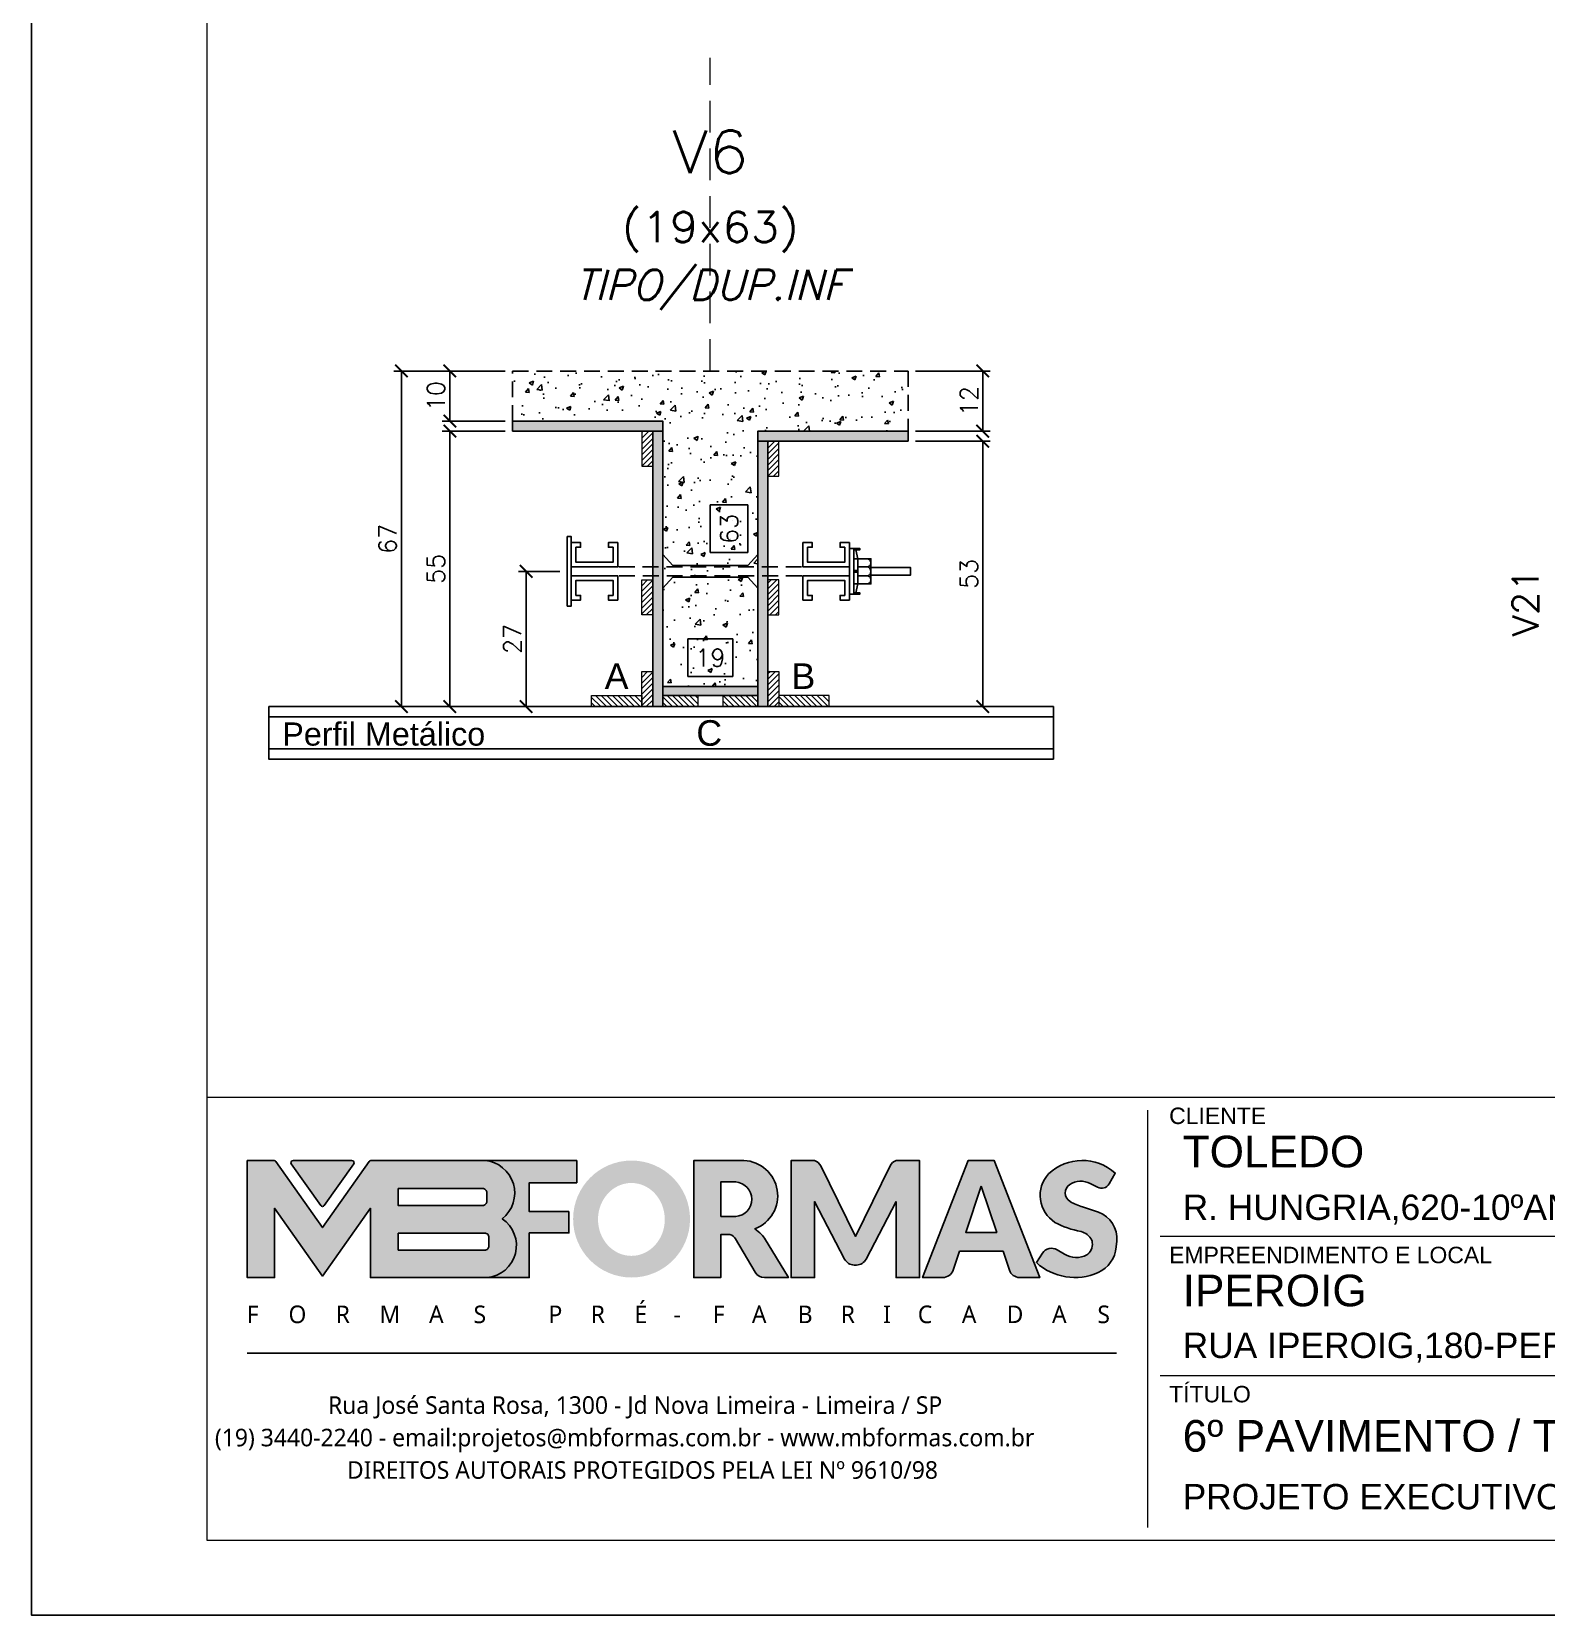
# Model space of a CAD drawing. Extents: x -23436 to 4767, y -4638 to 9755.
# Drawn here: x -15921 to -15316, y 4082 to 4715 of the extents above; entities that cross this region are included whole.
import ezdxf
from ezdxf.enums import TextEntityAlignment as Align

# ---------------------------------------------------------------- set-up
doc = ezdxf.new("R2010")
doc.units = 0
doc.header["$PDMODE"] = 2
doc.header["$PDSIZE"] = 10
doc.linetypes.add('CABLIN', pattern=[0.35, 0.25, -0.1])
doc.linetypes.add('HIDDEN', pattern=[9.525, 6.35, -3.175])
doc.layers.get('0').update_dxf_attribs({"lineweight": 13})
doc.layers.get('Defpoints').update_dxf_attribs({"lineweight": 13})
for name, color, linetype in [('Barra de Ancoragem', 20, 'Continuous'), ('Concreto', 250, 'HIDDEN'), ('Cota', 4, 'Continuous'), ('Cota Seção (2x)', 4, 'Continuous'), ('Hachura', 252, 'CABLIN'), ('MB Logo', 255, 'Continuous'), ('Painéis', 200, 'Continuous'), ('Perfil Metálico', 224, 'Continuous'), ('Texto de Titulo', 7, 'Continuous'), ('Texto Qtd Sarr', 242, 'Continuous'), ('Tubo de PVC', 51, 'Continuous')]:
    doc.layers.add(name, color=color, linetype=linetype)
for name, color, linetype, lineweight in [('FOLHA MB', 7, 'Continuous', 13), ('Madeira', 100, 'Continuous', 13), ('Texto Seção', 7, 'Continuous', 15)]:
    doc.layers.add(name, color=color, linetype=linetype, lineweight=lineweight)
doc.layers.add('Laje_Perimetro', color=7, linetype='Continuous', plot=False)
doc.styles.add('ARIAL', font='arial.ttf', dxfattribs={"oblique": 15, "height": 25})
doc.styles.add('MB_C01', font='arial.ttf', dxfattribs={"height": 1.3})
doc.styles.add('MB_C02', font='arial.ttf', dxfattribs={"height": 2})
doc.styles.add('MB_C03', font='arial.ttf', dxfattribs={"height": 2.5})
doc.styles.add('MtXpl_Lucida_Sans_Un', font='l_10646.ttf')
doc.styles.add('REGUA-120', font='ROMANS.shx', dxfattribs={"height": 15})
doc.styles.add('ROMANS', font='romans.shx')
doc.dimstyles.new('Cota Seção (2x)', dxfattribs={"dimtxt": 7, "dimasz": 5, "dimexe": 3, "dimexo": 3, "dimgap": 2, "dimtad": 3, "dimdec": 1, "dimlfac": 0.5, "dimzin": 12, "dimdsep": 46, "dimtxsty": 'ROMANS', "dimblk": 'ARCHTICK', "dimcen": 0, "dimclrd": 4, "dimclre": 4, "dimclrt": 1, "dimadec": 1, "dimazin": 3, "dimtfac": 1, "dimtdec": 1, "dimtmove": 0, "dimatfit": 3, "dimldrblk": 'OBLIQUE', "dimfxl": 1, "dimtolj": 1, "dimtzin": 12, "dimarcsym": 0})
doc.dimstyles.new('Cota Seção interna', dxfattribs={"dimtxt": 7, "dimasz": 6, "dimexe": 0.18, "dimexo": 2, "dimgap": -4, "dimtad": 3, "dimdec": 1, "dimlfac": 0.5, "dimzin": 12, "dimdsep": 46, "dimtxsty": 'ROMANS', "dimblk": 'ARCHTICK', "dimcen": 0.09, "dimse1": 1, "dimse2": 1, "dimsd1": 1, "dimsd2": 1, "dimclrd": 180, "dimclre": 5, "dimclrt": 1, "dimadec": 0, "dimazin": 3, "dimtfac": 1, "dimtdec": 1, "dimtofl": 0, "dimtmove": 0, "dimatfit": 3, "dimldrblk": 'ARCHTICK', "dimfxl": 1, "dimtolj": 1, "dimtzin": 0, "dimarcsym": 0})
pattern_1 = [(315, (7287.3099, -3784.4996), (1.12253202, 1.12253202), [])]
pattern_2 = [(45, (-7370.0666, 27544.387), (-1.12253202, 1.12253202), [])]

# ---------------------------------------------------------------- blocks, each defined once
blk = doc.blocks.new('MB-NOVO')
at = {"layer": 'MB Logo', "linetype": 'Continuous'}
h = blk.add_hatch(color=256, dxfattribs=at)
h.dxf.hatch_style = 1
h.set_gradient(color1=(242, 132, 69), color2=(247, 180, 141), rotation=90, tint=1)
h.paths.add_polyline_path([(-18529.58, 10980.84), (-18475.71, 10980.84, 0.706757), (-18468.67, 11008.01, 0.681802), (-18476.71, 11034.89), (-18529.36, 11034.89, 0.243712), (-18530.18, 11034.46), (-18551.72, 11003.93), (-18573.27, 11034.46, 0.243712), (-18574.09, 11034.89), (-18586.52, 11034.89), (-18586.52, 10980.84), (-18573.87, 10980.84), (-18573.87, 11012.87), (-18551.72, 10981.49), (-18529.58, 11012.87)])
h.paths.add_polyline_path([(-18516.75, 11014.08), (-18516.75, 11021.99), (-18477.79, 11021.99, -0.414214), (-18475.79, 11019.99), (-18475.79, 11016.08, -0.414214), (-18477.79, 11014.08)], flags=16)
h.paths.add_polyline_path([(-18516.75, 11001.39), (-18476.79, 11001.39, -0.414214), (-18474.79, 10999.39), (-18474.79, 10995.48, -0.414214), (-18476.79, 10993.48), (-18516.75, 10993.48)], flags=16)
at = {"layer": 'MB Logo', "true_color": 0x262626}
h = blk.add_hatch(color=250, dxfattribs=at)
h.dxf.hatch_style = 1
h.paths.add_polyline_path([(-18537.31, 11033.31, 0.60809), (-18538.12, 11034.89), (-18565.32, 11034.89, 0.60809), (-18566.14, 11033.31), (-18552.54, 11014.04, 0.518202), (-18550.91, 11014.04)])
h = blk.add_hatch(color=250, dxfattribs=at)
h.dxf.hatch_style = 1
h.paths.add_polyline_path([(-18456.17, 11011.29), (-18456.17, 11024.65), (-18434.21, 11024.65), (-18434.21, 11034.89), (-18476.71, 11034.89, -0.681802), (-18468.67, 11008.01, -0.706757), (-18475.71, 10980.84), (-18456.17, 10980.84), (-18456.17, 11001.45), (-18437.83, 11001.45), (-18437.83, 11011.29)])
h = blk.add_hatch(color=250, dxfattribs=at)
h.dxf.hatch_style = 1
h.paths.add_polyline_path([(-18435.91, 11007.86, 1), (-18381.87, 11007.86, 1)])
edge = h.paths.add_edge_path(flags=16)
edge.add_ellipse((-18408.97, 11007.68), major_axis=(0, 16.84), ratio=0.916255, start_angle=0, end_angle=360)
h = blk.add_hatch(color=250, dxfattribs=at)
h.dxf.hatch_style = 1
h.paths.add_polyline_path([(-18356.97, 11034.89), (-18380.17, 11034.89), (-18380.17, 10980.84), (-18367.64, 10980.84), (-18367.64, 11000.71), (-18363.41, 11000.71, -0.195765), (-18360.9, 10998.88), (-18351.79, 10983.24, 0.261385), (-18347.52, 10980.84), (-18336.38, 10980.84), (-18347.47, 10999, 0.082429), (-18349.61, 11001.48), (-18351.9, 11003.39, 0.81838)])
h.paths.add_polyline_path([(-18360.76, 11009), (-18367.64, 11009), (-18367.64, 11024.98), (-18360.76, 11024.98, -0.92578)], flags=16)
h = blk.add_hatch(color=250, dxfattribs=at)
h.dxf.hatch_style = 1
h.paths.add_polyline_path([(-18286.65, 11015.9), (-18286.65, 10980.84), (-18275.77, 10980.84), (-18275.77, 11034.89), (-18286.65, 11034.89, 0.216647), (-18289.44, 11032.44), (-18305.46, 10999.84), (-18321.61, 11032.7, 0.199908), (-18324.27, 11034.89), (-18335.15, 11034.89), (-18335.15, 10980.84), (-18324.27, 10980.84), (-18324.27, 11015.9), (-18310.42, 10989.3, 0.279644), (-18305.98, 10986.61, 0.340986), (-18300.5, 10989.3)])
h = blk.add_hatch(color=250, dxfattribs=at)
h.dxf.hatch_style = 1
h.paths.add_polyline_path([(-18274.36, 10980.84), (-18264.98, 10980.84, 0.322517), (-18260.24, 10984.26), (-18257.32, 10993), (-18237.21, 10993), (-18234.29, 10984.26, 0.322517), (-18229.55, 10980.84), (-18220.26, 10980.84), (-18241.25, 11034.89), (-18253.37, 11034.89)])
h.paths.add_polyline_path([(-18254.42, 11001.64), (-18247.26, 11023.04), (-18240.11, 11001.64)], flags=16)
h = blk.add_hatch(color=250, dxfattribs=at)
h.dxf.hatch_style = 1
h.paths.add_polyline_path([(-18206.02, 11024.02, -0.247671), (-18196.88, 11024.32), (-18193.53, 11022.53, 0.40799), (-18188.16, 11024.11), (-18185.37, 11029.08, 0.392837), (-18216.16, 11028.69, 0.467779), (-18213.26, 11006.32, 0.077523), (-18201.17, 11002.12, -0.214206), (-18196.11, 10997.94, -0.284295), (-18198.17, 10991.44, -0.26924), (-18208.78, 10991.57), (-18212.21, 10993.65, 0.407727), (-18219.02, 10992.06), (-18221.79, 10987.71, 0.296878), (-18193.23, 10983.12, 0.272251), (-18184.86, 10995.28), (-18184.65, 10997.88, 0.348906), (-18193.71, 11011.21), (-18200.42, 11013.47, -0.045018), (-18205.76, 11015.68, -0.618284)])
at = {"layer": 'MB Logo', "linetype": 'Continuous'}
blk.add_line((-18586.52, 10945.86), (-18184.78, 10945.86), dxfattribs=at)
at = {"layer": 'MB Logo', "color": 23, "linetype": 'Continuous', "true_color": 0xf28445}
for points in [[(-18573.27, 11034.46, 0.243712), (-18574.09, 11034.89), (-18586.52, 11034.89), (-18586.52, 10980.84), (-18573.87, 10980.84), (-18573.87, 11012.87), (-18551.72, 10981.49), (-18529.58, 11012.87), (-18529.58, 10980.84), (-18475.71, 10980.84, 0.706757), (-18468.67, 11008.01, 0.681802), (-18476.71, 11034.89), (-18529.36, 11034.89, 0.243712), (-18530.18, 11034.46), (-18551.72, 11003.93)], [(-18516.75, 11021.99), (-18477.79, 11021.99, -0.414214), (-18475.79, 11019.99), (-18475.79, 11016.08, -0.414214), (-18477.79, 11014.08), (-18516.75, 11014.08)], [(-18516.75, 11001.39), (-18476.79, 11001.39, -0.414214), (-18474.79, 10999.39), (-18474.79, 10995.48, -0.414214), (-18476.79, 10993.48), (-18516.75, 10993.48)]]:
    blk.add_lwpolyline(points, format="xyb", close=True, dxfattribs=at)
at = {"layer": 'MB Logo', "color": 250, "true_color": 0x262626}
for points in [[(-18537.31, 11033.31, 0.60809), (-18538.12, 11034.89), (-18565.32, 11034.89, 0.60809), (-18566.14, 11033.31), (-18552.54, 11014.04, 0.518202), (-18550.91, 11014.04)], [(-18437.83, 11011.29), (-18456.17, 11011.29), (-18456.17, 11024.65), (-18434.21, 11024.65), (-18434.21, 11034.89), (-18476.71, 11034.89, -0.681802), (-18468.67, 11008.01, -0.706757), (-18475.71, 10980.84), (-18456.17, 10980.84), (-18456.17, 11001.45), (-18437.83, 11001.45)], [(-18347.52, 10980.84), (-18336.38, 10980.84), (-18347.47, 10999, 0.082429), (-18349.61, 11001.48), (-18351.9, 11003.39, 0.81838), (-18356.97, 11034.89), (-18380.17, 11034.89), (-18380.17, 10980.84), (-18367.64, 10980.84), (-18367.64, 11000.71), (-18363.41, 11000.71, -0.209789), (-18360.79, 10998.69), (-18351.79, 10983.24, 0.261385)], [(-18286.65, 11015.9), (-18286.65, 10980.84), (-18275.77, 10980.84), (-18275.77, 11034.89), (-18286.65, 11034.89, 0.216647), (-18289.44, 11032.44), (-18305.46, 10999.84), (-18321.48, 11032.44, 0.216647), (-18324.27, 11034.89), (-18335.15, 11034.89), (-18335.15, 10980.84), (-18324.27, 10980.84), (-18324.27, 11015.9), (-18310.42, 10989.3, 0.279644), (-18305.98, 10986.61), (-18304.93, 10986.61, 0.279644), (-18300.5, 10989.3)], [(-18264.98, 10980.84, 0.322517), (-18260.24, 10984.26), (-18257.32, 10993), (-18237.21, 10993), (-18234.29, 10984.26, 0.322517), (-18229.55, 10980.84), (-18220.26, 10980.84), (-18241.25, 11034.89), (-18253.37, 11034.89), (-18274.36, 10980.84)], [(-18206.24, 11015.94, -0.549626), (-18206.37, 11023.82, -0.258723), (-18196.88, 11024.32), (-18193.53, 11022.53, 0.40799), (-18188.16, 11024.11), (-18185.37, 11029.08, 0.392837), (-18216.16, 11028.69, 0.467779), (-18213.26, 11006.32, 0.077523), (-18201.17, 11002.12, -0.203897), (-18196.26, 10998.22), (-18196.08, 10997.79, -0.267611), (-18197.99, 10991.6), (-18198.45, 10991.29, -0.261145), (-18208.78, 10991.57), (-18212.21, 10993.65, 0.407727), (-18219.02, 10992.06), (-18221.79, 10987.71, 0.296878), (-18193.23, 10983.12, 0.265963), (-18184.89, 10994.94), (-18184.67, 10997.65, 0.340466), (-18193.12, 11011.01), (-18200.42, 11013.47, -0.049298)], [(-18367.64, 11009), (-18360.76, 11009, 0.92578), (-18360.76, 11024.98), (-18367.64, 11024.98)]]:
    blk.add_lwpolyline(points, format="xyb", close=True, dxfattribs=at)
blk.add_lwpolyline([(-18247.26, 11023.04), (-18254.42, 11001.64), (-18240.11, 11001.64)], close=True, dxfattribs=at)
at = {"layer": 'MB Logo', "color": 250, "true_color": 0x262626, "style": 'MtXpl_Lucida_Sans_Un'}
for s, height, p in [('É', 8.12, (-18407.52, 10959.76)), ('F', 8.12, (-18586.78, 10959.76)), ('O', 8.12, (-18567.45, 10959.76)), ('R', 8.12, (-18545.63, 10959.76)), ('M', 8.12, (-18525.4, 10959.76)), ('A', 8.12, (-18502.51, 10959.76)), ('S', 8.12, (-18481.92, 10959.76)), ('P', 8.12, (-18447.27, 10959.76)), ('R', 8.12, (-18427.76, 10959.76)), ('-', 8.12, (-18389.56, 10959.76)), ('F', 8.12, (-18371.38, 10959.76)), ('A', 8.12, (-18353.29, 10959.76)), ('B', 8.12, (-18332.1, 10959.76)), ('R', 8.12, (-18312.21, 10959.76)), ('I', 8.12, (-18292.68, 10959.76)), ('C', 8.12, (-18276.61, 10959.76)), ('A', 8.12, (-18256.26, 10959.76)), ('D', 8.12, (-18235.54, 10959.76)), ('A', 8.12, (-18214.57, 10959.76)), ('S', 8.12, (-18193.6, 10959.76)), ('DIREITOS AUTORAIS PROTEGIDOS PELA LEI Nº 9610/98', 8.1225, (-18540.43, 10887.84))]:
    blk.add_text(s, height=height, dxfattribs=at).set_placement(p)
at = {"layer": 'MB Logo', "style": 'MtXpl_Lucida_Sans_Un'}
for s, p in [('Rua José Santa Rosa, 1300 - Jd Nova Limeira - Limeira / SP', (-18549.2, 10917.84)), ('(19) 3440-2240 - email:projetos@mbformas.com.br - www.mbformas.com.br', (-18601.47, 10902.84))]:
    blk.add_text(s, height=8.1225, dxfattribs=at).set_placement(p)
blk = doc.blocks.new('A$C169d8357')
at = {"layer": 'FOLHA MB', "color": 1}
for p, q in [((1109.82, 356.72), (70, 356.72)), ((445.65, 351.67), (445.65, 184.99)), ((781.5, 301.16), (450.7, 301.16)), ((938.09, 245.6), (450.7, 245.6))]:
    blk.add_line(p, q, dxfattribs=at)
for points in [[(0, 1199.94), (0, 149.94), (1485.02, 149.94), (1485.02, 1199.94)], [(70, 1169.94), (70, 179.94), (1455.02, 179.94), (1455.02, 1169.94)]]:
    blk.add_lwpolyline(points, close=True, dxfattribs=at)
at = {"layer": 'MB Logo', "xscale": 0.8642040370897565, "yscale": 0.8642040370897565, "zscale": 0.8642040370897565}
blk.add_blockref('MB-NOVO', (16148.65, -9204.85), dxfattribs=at)
at = {"layer": 'FOLHA MB', "color": 6}
for s, height, style, p in [('CLIENTE', 6.566, 'MB_C01', (454.33, 346.12)), ('R. HUNGRIA,620-10ºANDAR-SÃO PAULO-SP', 10.102, 'MB_C02', (459.73, 307.83)), ('EMPREENDIMENTO E LOCAL', 6.5663, 'MB_C01', (454.33, 290.56)), ('RUA IPEROIG,180-PERDIZES-SÃO PAULO-SP', 10.102, 'MB_C02', (459.73, 252.69)), ('TÍTULO', 6.566, 'MB_C01', (454.33, 234.99)), ('PROJETO EXECUTIVO DE LATERAIS DE VIGAS', 10.102, 'MB_C02', (459.73, 192.28))]:
    blk.add_text(s, height=height, dxfattribs=dict(at, style=style)).set_placement(p)
at = {"layer": 'FOLHA MB', "color": 5, "style": 'MB_C03'}
for s, height, p in [('TOLEDO', 12.628, (459.73, 328.83)), ('IPEROIG', 12.628, (459.73, 273.34)), ('6º PAVIMENTO / TIPO / DUPLEX INFERIOR', 12.6276, (459.73, 215.3))]:
    blk.add_text(s, height=height, dxfattribs=at).set_placement(p)
blk = doc.blocks.new('titulo1')
at = {"layer": 'Defpoints', "color": 252, "linetype": 'HIDDEN', "ltscale": 2}
blk.add_line((0, 0), (0, 125), dxfattribs=at)
at = {"layer": 'Defpoints', "style": 'ROMANS', "oblique": 15}
blk.add_attdef('FOLHA', text='', height=10, dxfattribs=at).set_placement((0, 15.58), align=Align.MIDDLE_CENTER)
at = {"layer": 'Texto Qtd Sarr', "color": 3, "style": 'ROMANS', "oblique": 15}
for tag, height, p in [('TITULO', 17, (0, 71.45)), ('SEÇÃO', 12, (0, 41.55))]:
    blk.add_attdef(tag, text='', height=height, dxfattribs=at).set_placement(p, align=Align.MIDDLE_CENTER)
blk = doc.blocks.new('*D427')
at = {"layer": 'Cota Seção (2x)', "color": 180, "lineweight": -2, "transparency": 16777216}
for p, q in [((-15641.31, 4472.14), (-15659.31, 4472.14)), ((-15659.31, 4472.14), (-15659.31, 4457.14)), ((-15641.31, 4457.14), (-15641.31, 4472.14)), ((-15659.31, 4457.14), (-15641.31, 4457.14))]:
    blk.add_line(p, q, dxfattribs=at)
at = {"layer": 'Defpoints', "color": 0, "transparency": 16777216}
for p in [(-15669.31, 4453.14), (-15631.31, 4453.14), (-15631.31, 4453.14)]:
    blk.add_point(p, dxfattribs=at)
at = {"layer": 'Cota Seção (2x)', "color": 1, "transparency": 16777216, "insert": (-15650.31, 4464.64), "char_height": 7, "attachment_point": 5, "style": 'ROMANS'}
blk.add_mtext('\\A1;19', dxfattribs=at)
blk = doc.blocks.new('_ArchTick')
at = {"color": 0, "linetype": 'ByBlock', "const_width": 0.15}
blk.add_lwpolyline([(-0.5, -0.5), (0.5, 0.5)], dxfattribs=at)
blk = doc.blocks.new('*D428')
at = {"layer": 'Cota', "color": 4, "lineweight": -2, "transparency": 16777216}
for p, q in [((-15568.31, 4579.14), (-15538.51, 4579.14)), ((-15541.51, 4579.14), (-15541.51, 4555.14)), ((-15568.31, 4555.14), (-15538.51, 4555.14))]:
    blk.add_line(p, q, dxfattribs=at)
at = {"layer": 'Defpoints', "color": 0, "transparency": 16777216}
for p in [(-15571.31, 4579.14), (-15571.31, 4555.14), (-15541.51, 4555.14)]:
    blk.add_point(p, dxfattribs=at)
at = {"layer": 'Cota', "color": 4, "lineweight": -2, "transparency": 16777216, "xscale": 5, "yscale": 5, "zscale": 5}
for p, rotation in [((-15541.51, 4579.14), 90), ((-15541.51, 4555.14), 270)]:
    blk.add_blockref('_ArchTick', p, dxfattribs=dict(at, rotation=rotation))
at = {"layer": 'Cota', "color": 1, "transparency": 16777216, "insert": (-15547.01, 4567.14), "char_height": 7, "attachment_point": 5, "rotation": 90, "style": 'ROMANS'}
blk.add_mtext('\\A1;12', dxfattribs=at)
blk = doc.blocks.new('_OBLIQUE')
at = {"color": 0, "linetype": 'ByBlock', "lineweight": -2}
for p, q in [((0, 0), (-1, 0)), ((-0.5, -0.5), (0.5, 0.5))]:
    blk.add_line(p, q, dxfattribs=at)
blk = doc.blocks.new('DSADSAD')
at = {"layer": 'Barra de Ancoragem'}
for p, q in [((-12990.96, 7698.42), (-13009.22, 7698.42)), ((-13005.1, 7696.87), (-13008.63, 7697.64)), ((-12995.08, 7696.87), (-12991.55, 7697.64))]:
    blk.add_line(p, q, dxfattribs=at)
at = {"layer": 'Barra de Ancoragem', "flags": 128}
for points in [[(-13009.22, 7700.2), (-12990.96, 7700.2), (-12990.96, 7698.42), (-13009.22, 7698.42)], [(-13008.63, 7698.42), (-13008.63, 7696.05), (-13009.22, 7696.05), (-13009.22, 7698.42)], [(-12995.08, 7698.42), (-12995.08, 7696.87), (-13005.1, 7696.87), (-13005.1, 7698.42)], [(-12990.96, 7698.42), (-12990.96, 7696.05), (-12991.55, 7696.05), (-12991.55, 7698.42)]]:
    blk.add_lwpolyline(points, close=True, dxfattribs=at)
for points in [[(-13005.1, 7696.87), (-13005.1, 7691.61), (-12995.08, 7691.61), (-12995.08, 7696.87)], [(-13000.38, 7696.87), (-13000.38, 7698.42), (-12999.79, 7698.42), (-12999.79, 7696.87), (-13000.38, 7696.87), (-12999.79, 7696.87)]]:
    blk.add_lwpolyline(points, dxfattribs=at)
for points in [[(-13001.86, 7696.87), (-13001.86, 7692.79, 0.666667), (-12998.32, 7692.79, 0.666667)], [(-12998.32, 7696.87), (-12998.32, 7692.79, 0.729796), (-12995.08, 7692.79, 0.729796)]]:
    blk.add_lwpolyline(points, format="xyb", dxfattribs=at)
at = {"layer": 'Barra de Ancoragem'}
blk.add_arc((-13003.48, 7693.31), 1.7, 197.75636, 342.24364, dxfattribs=at)
blk = doc.blocks.new('*D429')
at = {"layer": 'Cota', "color": 4, "lineweight": -2, "transparency": 16777216}
for p, q in [((-15710.43, 4499.14), (-15726.88, 4499.14)), ((-15723.88, 4445.14), (-15723.88, 4499.14)), ((-15700.86, 4445.14), (-15726.88, 4445.14))]:
    blk.add_line(p, q, dxfattribs=at)
at = {"layer": 'Defpoints', "color": 0, "transparency": 16777216}
for p in [(-15723.88, 4499.14), (-15707.43, 4499.14), (-15697.86, 4445.14)]:
    blk.add_point(p, dxfattribs=at)
at = {"layer": 'Cota', "color": 4, "lineweight": -2, "transparency": 16777216, "xscale": 5, "yscale": 5, "zscale": 5}
for p, rotation in [((-15723.88, 4499.14), 90), ((-15723.88, 4445.14), 270)]:
    blk.add_blockref('_ArchTick', p, dxfattribs=dict(at, rotation=rotation))
at = {"layer": 'Cota', "color": 1, "transparency": 16777216, "insert": (-15729.38, 4472.14), "char_height": 7, "attachment_point": 5, "rotation": 90, "style": 'ROMANS'}
blk.add_mtext('\\A1;27', dxfattribs=at)
blk = doc.blocks.new('*D430')
at = {"layer": 'Cota', "color": 4, "lineweight": -2, "transparency": 16777216}
for p, q in [((-15732.31, 4579.14), (-15776.69, 4579.14)), ((-15773.69, 4445.14), (-15773.69, 4579.14)), ((-15710.31, 4445.14), (-15776.69, 4445.14))]:
    blk.add_line(p, q, dxfattribs=at)
at = {"layer": 'Defpoints', "color": 0, "transparency": 16777216}
for p in [(-15773.69, 4579.14), (-15729.31, 4579.14), (-15707.31, 4445.14)]:
    blk.add_point(p, dxfattribs=at)
at = {"layer": 'Cota', "color": 4, "lineweight": -2, "transparency": 16777216, "xscale": 5, "yscale": 5, "zscale": 5}
for p, rotation in [((-15773.69, 4579.14), 90), ((-15773.69, 4445.14), 270)]:
    blk.add_blockref('_ArchTick', p, dxfattribs=dict(at, rotation=rotation))
at = {"layer": 'Cota', "color": 1, "transparency": 16777216, "insert": (-15779.19, 4512.14), "char_height": 7, "attachment_point": 5, "rotation": 90, "style": 'ROMANS'}
blk.add_mtext('\\A1;67', dxfattribs=at)
blk = doc.blocks.new('*D431')
at = {"layer": 'Cota', "color": 4, "lineweight": -2, "transparency": 16777216}
for p, q in [((-15568.31, 4551.14), (-15538.51, 4551.14)), ((-15541.51, 4445.14), (-15541.51, 4551.14)), ((-15599.91, 4445.14), (-15538.51, 4445.14))]:
    blk.add_line(p, q, dxfattribs=at)
at = {"layer": 'Defpoints', "color": 0, "transparency": 16777216}
for p in [(-15571.31, 4551.14), (-15541.51, 4551.14), (-15602.91, 4445.14)]:
    blk.add_point(p, dxfattribs=at)
at = {"layer": 'Cota', "color": 4, "lineweight": -2, "transparency": 16777216, "xscale": 5, "yscale": 5, "zscale": 5}
for p, rotation in [((-15541.51, 4551.14), 90), ((-15541.51, 4445.14), 270)]:
    blk.add_blockref('_ArchTick', p, dxfattribs=dict(at, rotation=rotation))
at = {"layer": 'Cota', "color": 1, "transparency": 16777216, "insert": (-15547.01, 4498.14), "char_height": 7, "attachment_point": 5, "rotation": 90, "style": 'ROMANS'}
blk.add_mtext('\\A1;53', dxfattribs=at)
blk = doc.blocks.new('*D432')
at = {"layer": 'Cota Seção (2x)', "color": 180, "lineweight": -2, "transparency": 16777216}
for p, q in [((-15635.31, 4525.64), (-15650.31, 4525.64)), ((-15650.31, 4525.64), (-15650.31, 4506.64)), ((-15635.31, 4506.64), (-15635.31, 4525.64)), ((-15650.31, 4506.64), (-15635.31, 4506.64))]:
    blk.add_line(p, q, dxfattribs=at)
at = {"layer": 'Defpoints', "color": 0, "transparency": 16777216}
for p in [(-15631.31, 4579.14), (-15631.31, 4579.14), (-15631.31, 4453.14)]:
    blk.add_point(p, dxfattribs=at)
at = {"layer": 'Cota Seção (2x)', "color": 1, "transparency": 16777216, "insert": (-15642.81, 4516.14), "char_height": 7, "attachment_point": 5, "rotation": 90, "style": 'ROMANS'}
blk.add_mtext('\\A1;63', dxfattribs=at)
blk = doc.blocks.new('*D433')
at = {"layer": 'Cota', "color": 4, "lineweight": -2, "transparency": 16777216}
for p, q in [((-15732.31, 4579.14), (-15757.37, 4579.14)), ((-15754.37, 4579.14), (-15754.37, 4559.14)), ((-15732.31, 4559.14), (-15757.37, 4559.14))]:
    blk.add_line(p, q, dxfattribs=at)
at = {"layer": 'Defpoints', "color": 0, "transparency": 16777216}
for p in [(-15729.31, 4579.14), (-15754.37, 4559.14), (-15729.31, 4559.14)]:
    blk.add_point(p, dxfattribs=at)
at = {"layer": 'Cota', "color": 4, "lineweight": -2, "transparency": 16777216, "xscale": 5, "yscale": 5, "zscale": 5}
for p, rotation in [((-15754.37, 4579.14), 90), ((-15754.37, 4559.14), 270)]:
    blk.add_blockref('_ArchTick', p, dxfattribs=dict(at, rotation=rotation))
at = {"layer": 'Cota', "color": 1, "transparency": 16777216, "insert": (-15759.87, 4569.14), "char_height": 7, "attachment_point": 5, "rotation": 90, "style": 'ROMANS'}
blk.add_mtext('\\A1;10', dxfattribs=at)
blk = doc.blocks.new('*D434')
at = {"layer": 'Cota', "color": 4, "lineweight": -2, "transparency": 16777216}
for p, q in [((-15732.31, 4555.14), (-15757.37, 4555.14)), ((-15754.37, 4555.14), (-15754.37, 4445.14)), ((-15710.31, 4445.14), (-15757.37, 4445.14))]:
    blk.add_line(p, q, dxfattribs=at)
at = {"layer": 'Defpoints', "color": 0, "transparency": 16777216}
for p in [(-15729.31, 4555.14), (-15754.37, 4445.14), (-15707.31, 4445.14)]:
    blk.add_point(p, dxfattribs=at)
at = {"layer": 'Cota', "color": 4, "lineweight": -2, "transparency": 16777216, "xscale": 5, "yscale": 5, "zscale": 5}
for p, rotation in [((-15754.37, 4555.14), 90), ((-15754.37, 4445.14), 270)]:
    blk.add_blockref('_ArchTick', p, dxfattribs=dict(at, rotation=rotation))
at = {"layer": 'Cota', "color": 1, "transparency": 16777216, "insert": (-15759.87, 4500.14), "char_height": 7, "attachment_point": 5, "rotation": 90, "style": 'ROMANS'}
blk.add_mtext('\\A1;55', dxfattribs=at)

msp = doc.modelspace()

# ---------------------------------------------------------------- hatches: boundary and pattern name
at = {"layer": 'Concreto'}
h = msp.add_hatch(dxfattribs=at)
h.set_pattern_fill('AR-CONC', color=256, scale=2.5)
h.set_pattern_definition([(50, (3147.319, -2667.781), (17.931505, -1.568803), [1.875, -20.625]), (355, (3147.32, -2667.78), (-3.468783, 18.804803), [1.5, -16.5]), (100.45144, (3148.814, -2667.911), (14.462721, 17.236), [1.593505, -17.528553]), (46.1842, (3147.32, -2662.78), (26.681033, -4.137982), [2.8125, -30.9375]), (96.63564, (3149.543, -2663.126), (23.36655, 24.352965), [2.39026, -26.292844]), (351.18416, (3147.32, -2662.78), (23.36655, 24.352965), [2.25, -24.75]), (21, (3149.819, -2664.031), (14.922676, -10.065472), [1.875, -20.625]), (326, (3149.82, -2664.03), (6.082883, 18.128751), [1.5, -16.5]), (71.45144, (3151.063, -2664.87), (21.00556, 8.063279), [1.593505, -17.528553]), (37.5, (3147.319, -2667.781), (0.3039964, 8.3223463), [0, -16.3, 0, -16.75, 0, -16.5625]), (7.5, (3147.319, -2667.781), (6.5767384, 9.8602928), [0, -9.55, 0, -15.925, 0, -6.3125]), (327.5, (3141.744, -2667.781), (13.345561, -0.5638718), [0, -6.25, 0, -19.5, 0, -25.875]), (317.5, (3139.244, -2667.781), (14.579654, 2.5026246), [0, -8.125, 0, -12.95, 0, -18.375])])
h.paths.add_polyline_path([(-15729.31, 4559.14), (-15729.31, 4579.14), (-15571.31, 4579.14), (-15571.31, 4555.14), (-15631.31, 4555.14), (-15631.31, 4453.14), (-15669.31, 4453.14), (-15669.31, 4559.14)])
at = {"layer": 'Hachura'}
h = msp.add_hatch(color=256, dxfattribs=at)
h.dxf.hatch_style = 1
h.paths.add_polyline_path([(-15669.31, 4555.14), (-15669.31, 4559.14), (-15729.31, 4559.14), (-15729.31, 4555.14)])
h = msp.add_hatch(dxfattribs=at)
h.set_pattern_fill('ANSI31', color=256, scale=0.5, angle=360, style=0)
h.set_pattern_definition([(45, (-7370.0666, 27515.7644), (-1.12253202, 1.12253202), [])])
h.paths.add_polyline_path([(-15673.31, 4555.14), (-15677.71, 4555.14), (-15677.71, 4541.14), (-15673.31, 4541.14)])
h = msp.add_hatch(color=256, dxfattribs=at)
h.dxf.hatch_style = 1
h.paths.add_polyline_path([(-15673.31, 4555.14), (-15669.31, 4555.14), (-15669.31, 4445.14), (-15673.31, 4445.14)])
h = msp.add_hatch(color=256, dxfattribs=at)
h.dxf.hatch_style = 1
h.paths.add_polyline_path([(-15571.31, 4551.14), (-15571.31, 4555.14), (-15631.31, 4555.14), (-15631.31, 4551.14)])
h = msp.add_hatch(color=256, dxfattribs=at)
h.dxf.hatch_style = 1
h.paths.add_polyline_path([(-15627.31, 4551.14), (-15631.31, 4551.14), (-15631.31, 4445.14), (-15627.31, 4445.14)])
h = msp.add_hatch(dxfattribs=at)
h.set_pattern_fill('ANSI31', color=256, scale=0.5, angle=360, style=0)
h.set_pattern_definition([(45, (-7319.6666, 27511.7644), (-1.12253202, 1.12253202), [])])
h.paths.add_polyline_path([(-15622.91, 4551.14), (-15627.31, 4551.14), (-15627.31, 4537.14), (-15622.91, 4537.14)])
h = msp.add_hatch(dxfattribs=at)
h.set_pattern_fill('ANSI31', color=256, scale=0.5, angle=360, style=0)
h.set_pattern_definition(pattern_2)
h.paths.add_polyline_path([(-15673.31, 4481.77), (-15677.71, 4481.77), (-15677.71, 4495.77), (-15673.31, 4495.77)])
h = msp.add_hatch(dxfattribs=at)
h.set_pattern_fill('ANSI31', color=256, scale=0.5, angle=360, style=0)
h.set_pattern_definition(pattern_2)
h.paths.add_polyline_path([(-15627.31, 4481.77), (-15622.91, 4481.77), (-15622.91, 4495.77), (-15627.31, 4495.77)])
h = msp.add_hatch(dxfattribs=at)
h.set_pattern_fill('ANSI31', color=256, scale=0.5, angle=360, style=0)
h.set_pattern_definition([(45, (-7370.0666, 27507.7644), (-1.12253202, 1.12253202), [])])
h.paths.add_polyline_path([(-15673.31, 4445.14), (-15677.71, 4445.14), (-15677.71, 4459.14), (-15673.31, 4459.14)])
h = msp.add_hatch(dxfattribs=at)
h.set_pattern_fill('ANSI31', color=256, scale=0.5, angle=360, style=0)
h.set_pattern_definition([(45, (-7319.6666, 27513.7644), (-1.12253202, 1.12253202), [])])
h.paths.add_polyline_path([(-15622.91, 4445.14), (-15627.31, 4445.14), (-15627.31, 4459.14), (-15622.91, 4459.14)])
h = msp.add_hatch(color=256, dxfattribs=at)
h.dxf.hatch_style = 1
h.paths.add_polyline_path([(-15631.31, 4449.54), (-15631.31, 4453.14), (-15669.31, 4453.14), (-15669.31, 4449.54)])
h = msp.add_hatch(dxfattribs=at)
h.set_pattern_fill('ANSI31', color=256, scale=0.5, angle=270, style=0)
h.set_pattern_definition([(315, (7296.9099, -3784.4996), (1.12253202, 1.12253202), [])])
h.paths.add_polyline_path([(-15697.71, 4445.14), (-15697.71, 4449.54), (-15677.71, 4449.54), (-15677.71, 4445.14)])
h = msp.add_hatch(dxfattribs=at)
h.set_pattern_fill('ANSI31', color=256, scale=0.5, angle=270, style=0)
h.set_pattern_definition(pattern_1)
h.paths.add_polyline_path([(-15669.31, 4445.14), (-15669.31, 4449.54), (-15655.31, 4449.54), (-15655.31, 4445.14)])
h = msp.add_hatch(dxfattribs=at)
h.set_pattern_fill('ANSI31', color=256, scale=0.5, angle=270, style=0)
h.set_pattern_definition(pattern_1)
h.paths.add_polyline_path([(-15631.31, 4445.14), (-15631.31, 4449.54), (-15645.31, 4449.54), (-15645.31, 4445.14)])
h = msp.add_hatch(dxfattribs=at)
h.set_pattern_fill('ANSI31', color=256, scale=0.5, angle=270, style=0)
h.set_pattern_definition([(315, (7277.7099, -3784.4996), (1.12253202, 1.12253202), [])])
h.paths.add_polyline_path([(-15602.91, 4445.14), (-15602.91, 4449.54), (-15622.91, 4449.54), (-15622.91, 4445.14)])

# ---------------------------------------------------------------- linework, layer by layer
at = {"layer": 'Barra de Ancoragem', "flags": 128}
msp.add_lwpolyline([(-15707.43, 4485.28), (-15707.43, 4513.01), (-15705.83, 4513.01), (-15705.83, 4485.28)], close=True, dxfattribs=at)
at = {"layer": 'Barra de Ancoragem'}
for points in [[(-15705.83, 4510.62), (-15703.98, 4510.62), (-15702.14, 4510.62), (-15702.14, 4508.77), (-15703.98, 4508.77), (-15703.98, 4502.77), (-15689.16, 4502.77), (-15689.16, 4508.77), (-15691.01, 4508.77), (-15691.01, 4510.62), (-15689.16, 4510.62), (-15687.31, 4510.62), (-15687.31, 4500.92), (-15705.83, 4500.92)], [(-15594.79, 4510.62), (-15596.64, 4510.62), (-15598.48, 4510.62), (-15598.48, 4508.77), (-15596.64, 4508.77), (-15596.64, 4502.77), (-15611.46, 4502.77), (-15611.46, 4508.77), (-15609.61, 4508.77), (-15609.61, 4510.62), (-15611.46, 4510.62), (-15613.31, 4510.62), (-15613.31, 4500.92), (-15594.79, 4500.92)], [(-15705.83, 4487.67), (-15703.98, 4487.67), (-15702.14, 4487.67), (-15702.14, 4489.51), (-15703.98, 4489.51), (-15703.98, 4495.52), (-15689.16, 4495.52), (-15689.16, 4489.51), (-15691.01, 4489.51), (-15691.01, 4487.67), (-15689.16, 4487.67), (-15687.31, 4487.67), (-15687.31, 4497.37), (-15705.83, 4497.37)], [(-15594.79, 4487.67), (-15596.64, 4487.67), (-15598.48, 4487.67), (-15598.48, 4489.51), (-15596.64, 4489.51), (-15596.64, 4495.52), (-15611.46, 4495.52), (-15611.46, 4489.51), (-15609.61, 4489.51), (-15609.61, 4487.67), (-15611.46, 4487.67), (-15613.31, 4487.67), (-15613.31, 4497.37), (-15594.79, 4497.37)], [(-15586.2, 4500.62), (-15570.3, 4500.62), (-15570.3, 4497.67), (-15586.2, 4497.67)], [(-15570.3, 4497.67), (-15570.3, 4500.62), (-15586.2, 4500.62), (-15586.2, 4497.67)]]:
    msp.add_lwpolyline(points, close=True, dxfattribs=at)
at = {"layer": 'Barra de Ancoragem', "linetype": 'HIDDEN'}
msp.add_lwpolyline([(-15594.79, 4497.37), (-15594.79, 4500.92), (-15705.83, 4500.92), (-15705.83, 4497.37)], close=True, dxfattribs=at)
at = {"layer": 'Concreto'}
msp.add_lwpolyline([(-15729.31, 4559.14), (-15729.31, 4579.14), (-15571.31, 4579.14), (-15571.31, 4555.14), (-15631.31, 4555.14), (-15631.31, 4453.14), (-15669.31, 4453.14), (-15669.31, 4559.14)], close=True, dxfattribs=at)
at = {"layer": 'Laje_Perimetro'}
msp.add_lwpolyline([(-14436.36, 5132.26), (-15921.38, 5132.26), (-15921.38, 4082.26), (-14436.36, 4082.26)], close=True, dxfattribs=at)
at = {"layer": 'Madeira'}
for points in [[(-15673.31, 4555.14), (-15677.71, 4555.14), (-15677.71, 4541.14), (-15673.31, 4541.14)], [(-15622.91, 4551.14), (-15627.31, 4551.14), (-15627.31, 4537.14), (-15622.91, 4537.14)], [(-15673.31, 4481.77), (-15677.71, 4481.77), (-15677.71, 4495.77), (-15673.31, 4495.77)], [(-15627.31, 4481.77), (-15622.91, 4481.77), (-15622.91, 4495.77), (-15627.31, 4495.77)], [(-15673.31, 4445.14), (-15677.71, 4445.14), (-15677.71, 4459.14), (-15673.31, 4459.14)], [(-15622.91, 4445.14), (-15627.31, 4445.14), (-15627.31, 4459.14), (-15622.91, 4459.14)], [(-15697.71, 4445.14), (-15697.71, 4449.54), (-15677.71, 4449.54), (-15677.71, 4445.14)], [(-15669.31, 4445.14), (-15669.31, 4449.54), (-15655.31, 4449.54), (-15655.31, 4445.14)], [(-15631.31, 4445.14), (-15631.31, 4449.54), (-15645.31, 4449.54), (-15645.31, 4445.14)], [(-15602.91, 4445.14), (-15602.91, 4449.54), (-15622.91, 4449.54), (-15622.91, 4445.14)]]:
    msp.add_lwpolyline(points, close=True, dxfattribs=at)
at = {"layer": 'Painéis'}
for points in [[(-15669.31, 4555.14), (-15669.31, 4559.14), (-15729.31, 4559.14), (-15729.31, 4555.14)], [(-15673.31, 4555.14), (-15669.31, 4555.14), (-15669.31, 4445.14), (-15673.31, 4445.14)], [(-15571.31, 4551.14), (-15571.31, 4555.14), (-15631.31, 4555.14), (-15631.31, 4551.14)], [(-15627.31, 4551.14), (-15631.31, 4551.14), (-15631.31, 4445.14), (-15627.31, 4445.14)], [(-15631.31, 4449.54), (-15631.31, 4453.14), (-15669.31, 4453.14), (-15669.31, 4449.54)]]:
    msp.add_lwpolyline(points, close=True, dxfattribs=at)
at = {"layer": 'Perfil Metálico'}
msp.add_lwpolyline([(-15513.3, 4424.08), (-15826.64, 4424.08), (-15826.64, 4445.14), (-15513.3, 4445.14)], close=True, dxfattribs=at)
for points in [[(-15826.64, 4440.99), (-15513.3, 4440.99)], [(-15513.3, 4428.23), (-15826.64, 4428.23)]]:
    msp.add_lwpolyline(points, dxfattribs=at)
at = {"layer": 'Tubo de PVC'}
msp.add_lwpolyline([(-15669.31, 4505.92), (-15669.31, 4505.92), (-15669.31, 4492.37), (-15665.31, 4496.87), (-15635.31, 4496.87), (-15631.31, 4492.37), (-15631.31, 4505.92), (-15635.31, 4501.42), (-15665.31, 4501.42)], close=True, dxfattribs=at)

# ---------------------------------------------------------------- block references
at = {"layer": 'Barra de Ancoragem', "rotation": 90.00000000000001}
msp.add_blockref('DSADSAD', (-7894.58, 17499.23), dxfattribs=at)
at = {"layer": 'MB Logo'}
msp.add_blockref('A$C169d8357', (-15921.38, 3932.32), dxfattribs=at)
at = {"layer": 'Texto Seção'}
ref = msp.add_blockref('titulo1', (-15650.31, 4579.14), dxfattribs=at)
ref.add_attrib('TITULO', 'V6', dxfattribs={"layer": 'Texto de Titulo', "color": 7, "height": 17, "style": 'ROMANS', "width": 1.1}).set_placement((-15650.31, 4666.64), align=Align.MIDDLE_CENTER)
ref.add_attrib('SEÇÃO', '(19x63)', dxfattribs={"layer": 'Texto de Titulo', "color": 7, "height": 12, "style": 'ROMANS', "width": 1.1}).set_placement((-15650.31, 4636.64), align=Align.MIDDLE_CENTER)
ref.add_attrib('REAPROVEITAMENTO', 'TIPO/DUP.INF', dxfattribs={"layer": 'Texto de Titulo', "color": 7, "height": 12, "style": 'ROMANS', "oblique": 15}).set_placement((-15650.31, 4613.52), align=Align.MIDDLE_CENTER)

# ---------------------------------------------------------------- texts
at = {"layer": 'Texto Seção', "style": 'REGUA-120', "width": 1.05}
msp.add_text('V21', height=10.4, rotation=90, dxfattribs=at).set_placement((-15324.67, 4486.82), align=Align.MIDDLE_CENTER)
at = {"layer": 'Texto Seção', "color": 0, "linetype": 'Continuous', "style": 'ARIAL'}
for s, p in [('A', (-15687.75, 4457.28)), ('B', (-15613.16, 4457.28)), ('C', (-15650.75, 4434.6))]:
    msp.add_text(s, height=10.22, dxfattribs=at).set_placement(p, align=Align.MIDDLE_CENTER)
at = {"layer": 'Texto Seção', "style": 'ARIAL'}
msp.add_text('Perfil Metálico', height=9.24, dxfattribs=at).set_placement((-15780.75, 4434.17), align=Align.MIDDLE_CENTER)

# ---------------------------------------------------------------- dimensions: what is measured, and where the dimension line sits
at = {"layer": 'Cota'}
for base, p1, p2, picture, middle in [((-15773.69, 4579.14), (-15707.31, 4445.14), (-15729.31, 4579.14), '*D430', (-15779.19, 4512.14)), ((-15754.37, 4559.14), (-15729.31, 4579.14), (-15729.31, 4559.14), '*D433', (-15759.87, 4569.14)), ((-15541.51, 4555.14), (-15571.31, 4579.14), (-15571.31, 4555.14), '*D428', (-15547.01, 4567.14)), ((-15754.37, 4445.14), (-15729.31, 4555.14), (-15707.31, 4445.14), '*D434', (-15759.87, 4500.14)), ((-15541.51, 4551.14), (-15602.91, 4445.14), (-15571.31, 4551.14), '*D431', (-15547.01, 4498.14)), ((-15723.88, 4499.14), (-15697.86, 4445.14), (-15707.43, 4499.14), '*D429', (-15729.38, 4472.14))]:
    dim = msp.add_linear_dim(base=base, p1=p1, p2=p2, angle=90, dimstyle='Cota Seção (2x)', dxfattribs=at)
    dim.commit()
    dim.dimension.update_dxf_attribs({"geometry": picture, "text_midpoint": middle})
at = {"layer": 'Cota Seção (2x)'}
dim = msp.add_linear_dim(base=(-15631.31, 4579.14), p1=(-15631.31, 4453.14), p2=(-15631.31, 4579.14), angle=90, dimstyle='Cota Seção interna', dxfattribs=at)
dim.commit()
dim.dimension.update_dxf_attribs({"geometry": '*D432', "text_midpoint": (-15642.81, 4516.14)})
dim = msp.add_linear_dim(base=(-15631.31, 4453.14), p1=(-15669.31, 4453.14), p2=(-15631.31, 4453.14), dimstyle='Cota Seção interna', dxfattribs=at)
dim.commit()
dim.dimension.update_dxf_attribs({"geometry": '*D427', "text_midpoint": (-15650.31, 4464.64)})

doc.saveas('drawing.dxf')
